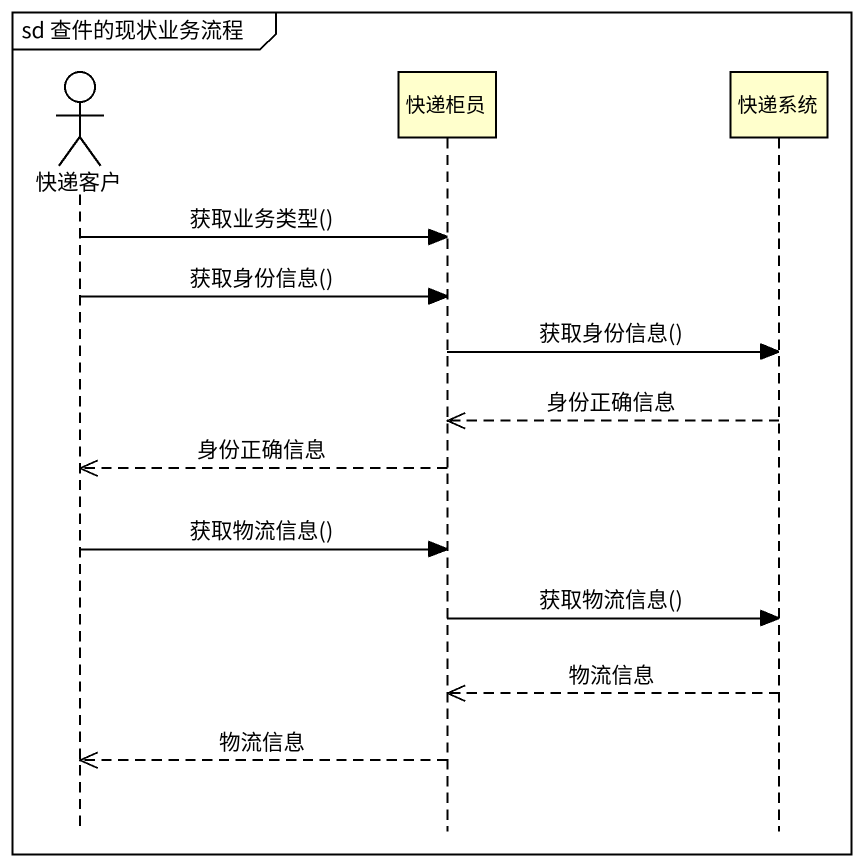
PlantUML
@startuml
mainframe sd 查件的现状业务流程
hide footbox
actor 快递客户
participant 快递柜员
participant 快递系统

快递客户 -> 快递柜员 : 获取业务类型()
快递客户 -> 快递柜员 : 获取身份信息()
快递柜员 -> 快递系统 : 获取身份信息()
快递系统 -->> 快递柜员 : 身份正确信息
快递柜员 -->> 快递客户 : 身份正确信息
快递客户 -> 快递柜员 : 获取物流信息()
快递柜员 -> 快递系统 : 获取物流信息()
快递系统 -->> 快递柜员 : 物流信息
快递柜员 -->> 快递客户 : 物流信息
@enduml
